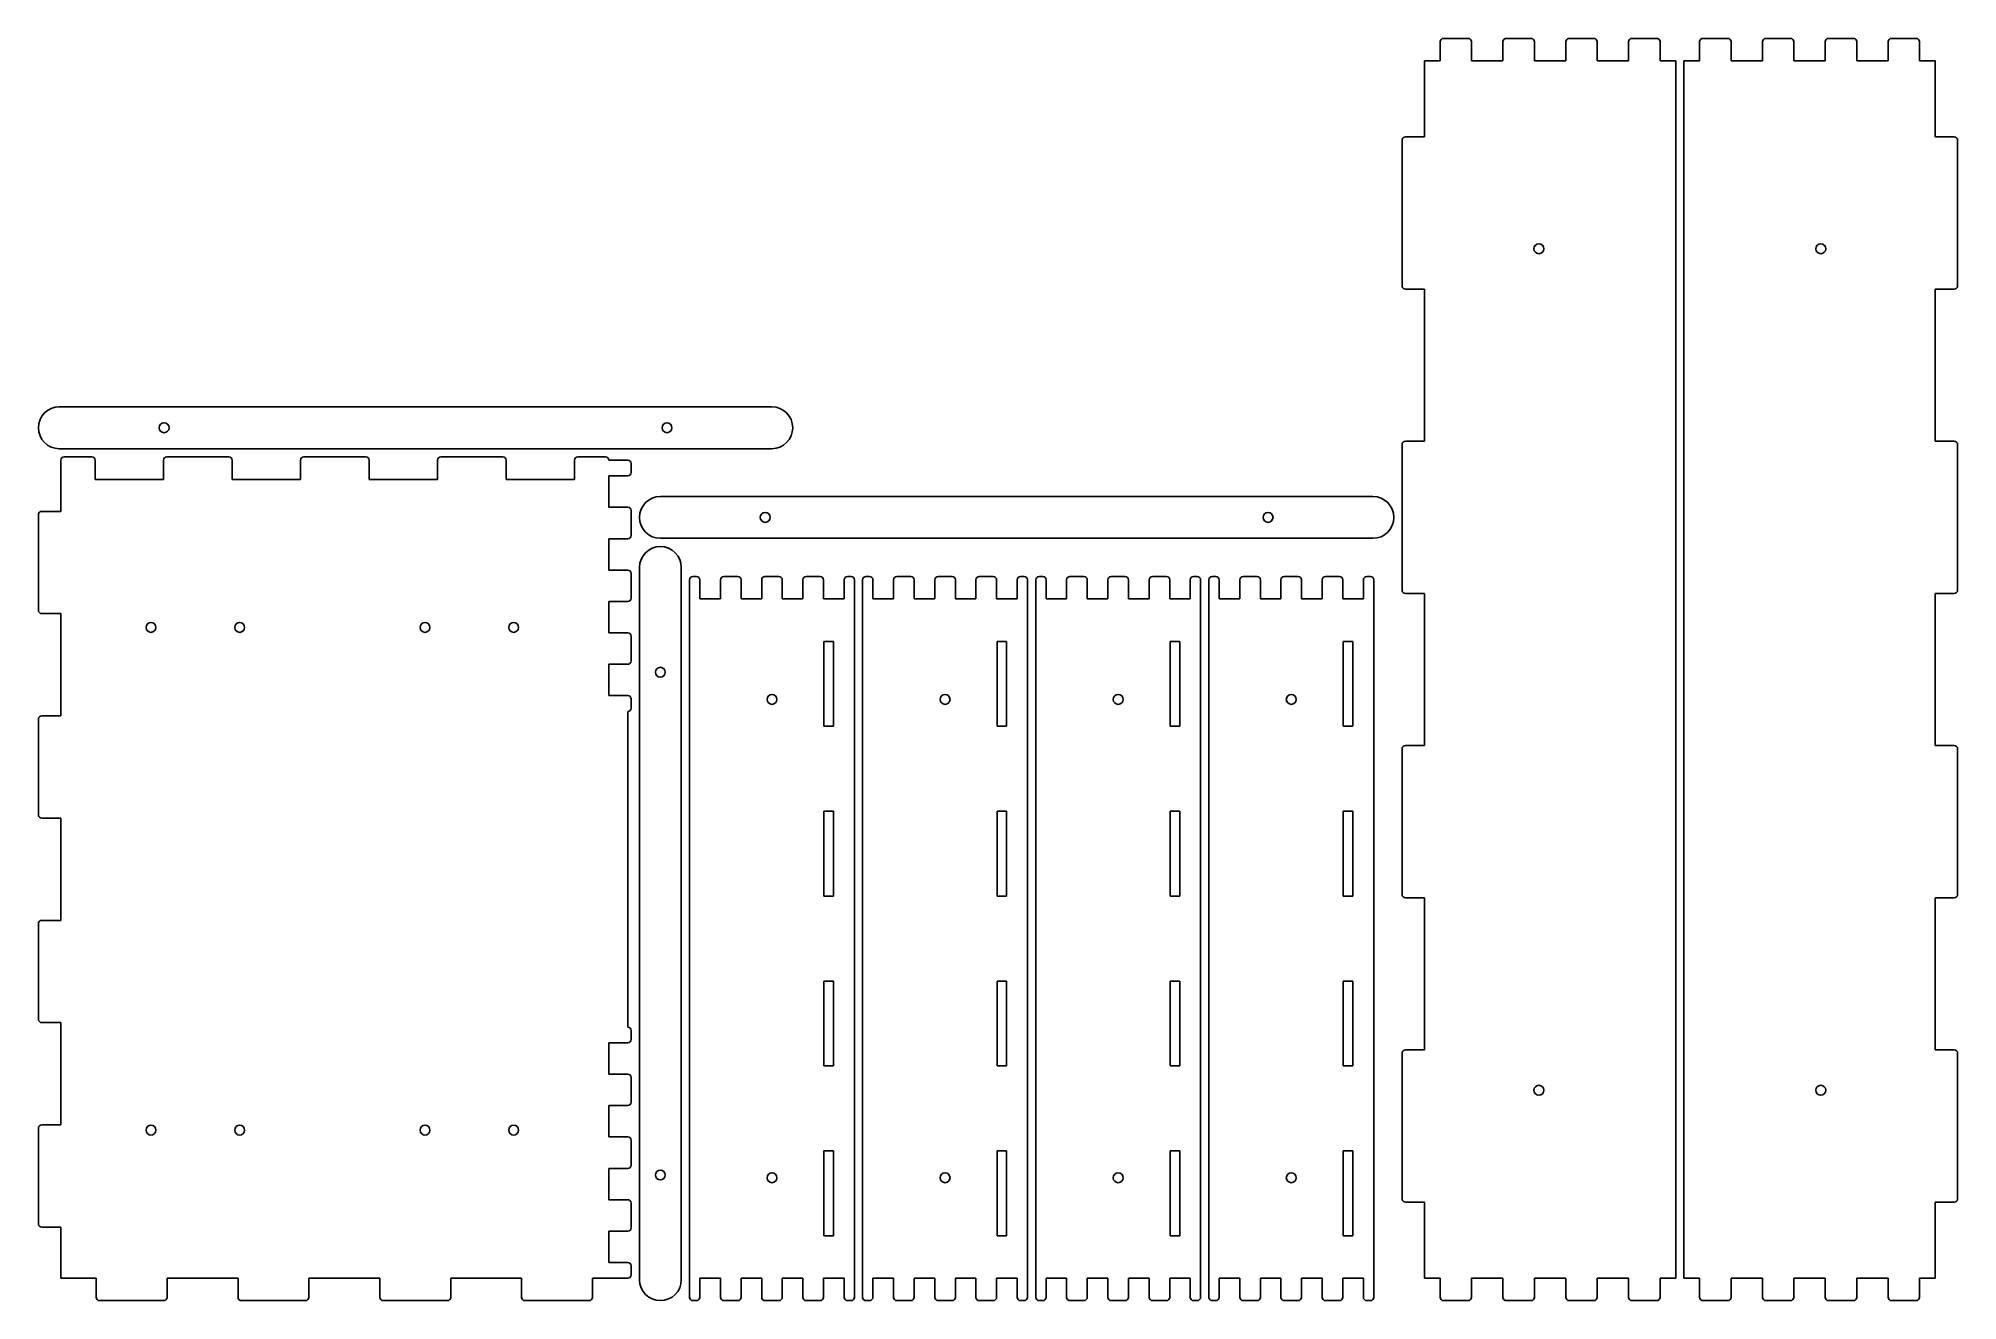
# Model space of a CAD drawing. Header units: millimetres. Extents: x 0 to 1164, y 0 to 766.
import ezdxf

# ---------------------------------------------------------------- set-up
doc = ezdxf.new("R2010")
doc.units = ezdxf.units.MM
doc.layers.add('SheetCutProfiles', color=7, linetype='CONTINUOUS')

msp = doc.modelspace()

# ---------------------------------------------------------------- linework, layer by layer
at = {"layer": 'SheetCutProfiles'}
for p, q in [((850.325, 752.4), (850.325, 764)), ((867.375, 766), (852.325, 766)), ((869.375, 764), (869.375, 752.4)), ((888.425, 752.4), (888.425, 764)), ((905.475, 766), (890.425, 766)), ((907.475, 764), (907.475, 752.4)), ((926.525, 752.4), (926.525, 764)), ((943.575, 766), (928.525, 766)), ((945.575, 764), (945.575, 752.4)), ((964.625, 752.4), (964.625, 764)), ((981.675, 766), (966.625, 766)), ((983.675, 764), (983.675, 752.4)), ((1007.725, 764), (1007.725, 752.4)), ((1009.725, 766), (1024.775, 766)), ((1026.775, 752.4), (1026.775, 764)), ((1045.825, 764), (1045.825, 752.4)), ((1047.825, 766), (1062.875, 766)), ((1064.875, 752.4), (1064.875, 764)), ((1083.925, 764), (1083.925, 752.4)), ((1085.925, 766), (1100.975, 766)), ((1102.975, 752.4), (1102.975, 764)), ((1122.025, 764), (1122.025, 752.4)), ((1124.025, 766), (1139.075, 766)), ((1141.075, 752.4), (1141.075, 764)), ((840.8, 752.4), (840.8, 706.225)), ((850.325, 752.4), (840.8, 752.4)), ((888.425, 752.4), (869.375, 752.4)), ((926.525, 752.4), (907.475, 752.4)), ((964.625, 752.4), (945.575, 752.4)), ((993.2, 752.4), (983.675, 752.4)), ((993.2, 752.4), (993.2, 13.6)), ((998.2, 752.4), (1007.725, 752.4)), ((998.2, 752.4), (998.2, 13.6)), ((1026.775, 752.4), (1045.825, 752.4)), ((1064.875, 752.4), (1083.925, 752.4)), ((1102.975, 752.4), (1122.025, 752.4)), ((1141.075, 752.4), (1150.6, 752.4)), ((1150.6, 752.4), (1150.6, 706.225)), ((827.2, 704.225), (827.2, 615.875)), ((829.2, 706.225), (840.8, 706.225)), ((1162.2, 706.225), (1150.6, 706.225)), ((1164.2, 704.225), (1164.2, 615.875)), ((840.8, 613.875), (829.2, 613.875)), ((840.8, 613.875), (840.8, 521.525)), ((1150.6, 613.875), (1150.6, 521.525)), ((1150.6, 613.875), (1162.2, 613.875)), ((12.7, 542.4), (444.9, 542.4)), ((12.7, 517), (444.9, 517)), ((827.2, 519.525), (827.2, 431.175)), ((829.2, 521.525), (840.8, 521.525)), ((1162.2, 521.525), (1150.6, 521.525)), ((1164.2, 519.525), (1164.2, 431.175)), ((13.6, 510), (13.6, 478.975)), ((15.6, 512), (32.375, 512)), ((34.375, 498.4), (34.375, 510)), ((75.925, 510), (75.925, 498.4)), ((77.925, 512), (115.475, 512)), ((117.475, 498.4), (117.475, 510)), ((159.025, 510), (159.025, 498.4)), ((161.025, 512), (198.575, 512)), ((200.575, 498.4), (200.575, 510)), ((242.125, 510), (242.125, 498.4)), ((244.125, 512), (281.675, 512)), ((283.675, 498.4), (283.675, 510)), ((325.225, 510), (325.225, 498.4)), ((327.225, 512), (344, 512)), ((346, 510), (357.6, 510)), ((359.6, 502.475), (359.6, 508)), ((75.925, 498.4), (34.375, 498.4)), ((159.025, 498.4), (117.475, 498.4)), ((242.125, 498.4), (200.575, 498.4)), ((325.225, 498.4), (283.675, 498.4)), ((346, 500.475), (357.6, 500.475)), ((346, 481.425), (346, 500.475)), ((2, 478.975), (13.6, 478.975)), ((357.6, 481.425), (346, 481.425)), ((359.6, 464.375), (359.6, 479.425)), ((377.3, 488), (809.5, 488)), ((0, 476.975), (0, 418.925)), ((346, 462.375), (357.6, 462.375)), ((346, 443.325), (346, 462.375)), ((377.3, 462.6), (809.5, 462.6)), ((357.6, 443.325), (346, 443.325)), ((364.6, 444.9), (364.6, 12.7)), ((390, 444.9), (390, 12.7)), ((359.6, 426.275), (359.6, 441.325)), ((395, 437.4), (395, 2)), ((397, 439.4), (399.25, 439.4)), ((401.25, 425.8), (401.25, 437.4)), ((413.75, 437.4), (413.75, 425.8)), ((415.75, 439.4), (424.25, 439.4)), ((426.25, 425.8), (426.25, 437.4)), ((438.75, 437.4), (438.75, 425.8)), ((440.75, 439.4), (449.25, 439.4)), ((451.25, 425.8), (451.25, 437.4)), ((463.75, 437.4), (463.75, 425.8)), ((465.75, 439.4), (474.25, 439.4)), ((476.25, 425.8), (476.25, 437.4)), ((488.75, 437.4), (488.75, 425.8)), ((490.75, 439.4), (493, 439.4)), ((495, 437.4), (495, 2)), ((500, 2), (500, 437.4)), ((502, 439.4), (504.25, 439.4)), ((506.25, 437.4), (506.25, 425.8)), ((518.75, 425.8), (518.75, 437.4)), ((520.75, 439.4), (529.25, 439.4)), ((531.25, 437.4), (531.25, 425.8)), ((543.75, 425.8), (543.75, 437.4)), ((545.75, 439.4), (554.25, 439.4)), ((556.25, 437.4), (556.25, 425.8)), ((568.75, 425.8), (568.75, 437.4)), ((570.75, 439.4), (579.25, 439.4)), ((581.25, 437.4), (581.25, 425.8)), ((593.75, 425.8), (593.75, 437.4)), ((595.75, 439.4), (598, 439.4)), ((600, 2), (600, 437.4)), ((605, 437.4), (605, 2)), ((607, 439.4), (609.25, 439.4)), ((611.25, 425.8), (611.25, 437.4)), ((623.75, 437.4), (623.75, 425.8)), ((625.75, 439.4), (634.25, 439.4)), ((636.25, 425.8), (636.25, 437.4)), ((648.75, 437.4), (648.75, 425.8)), ((650.75, 439.4), (659.25, 439.4)), ((661.25, 425.8), (661.25, 437.4)), ((673.75, 437.4), (673.75, 425.8)), ((675.75, 439.4), (684.25, 439.4)), ((686.25, 425.8), (686.25, 437.4)), ((698.75, 437.4), (698.75, 425.8)), ((700.75, 439.4), (703, 439.4)), ((705, 437.4), (705, 2)), ((710, 2), (710, 437.4)), ((712, 439.4), (714.25, 439.4)), ((716.25, 437.4), (716.25, 425.8)), ((728.75, 425.8), (728.75, 437.4)), ((730.75, 439.4), (739.25, 439.4)), ((741.25, 437.4), (741.25, 425.8)), ((753.75, 425.8), (753.75, 437.4)), ((755.75, 439.4), (764.25, 439.4)), ((766.25, 437.4), (766.25, 425.8)), ((778.75, 425.8), (778.75, 437.4)), ((780.75, 439.4), (789.25, 439.4)), ((791.25, 437.4), (791.25, 425.8)), ((803.75, 425.8), (803.75, 437.4)), ((805.75, 439.4), (808, 439.4)), ((810, 2), (810, 437.4)), ((346, 424.275), (357.6, 424.275)), ((346, 405.225), (346, 424.275)), ((413.75, 425.8), (401.25, 425.8)), ((438.75, 425.8), (426.25, 425.8)), ((463.75, 425.8), (451.25, 425.8)), ((488.75, 425.8), (476.25, 425.8)), ((506.25, 425.8), (518.75, 425.8)), ((531.25, 425.8), (543.75, 425.8)), ((556.25, 425.8), (568.75, 425.8)), ((581.25, 425.8), (593.75, 425.8)), ((623.75, 425.8), (611.25, 425.8)), ((648.75, 425.8), (636.25, 425.8)), ((673.75, 425.8), (661.25, 425.8)), ((698.75, 425.8), (686.25, 425.8)), ((716.25, 425.8), (728.75, 425.8)), ((741.25, 425.8), (753.75, 425.8)), ((766.25, 425.8), (778.75, 425.8)), ((791.25, 425.8), (803.75, 425.8)), ((840.8, 429.175), (829.2, 429.175)), ((840.8, 429.175), (840.8, 336.825)), ((1150.6, 429.175), (1150.6, 336.825)), ((1150.6, 429.175), (1162.2, 429.175)), ((13.6, 416.925), (2, 416.925)), ((13.6, 416.925), (13.6, 354.875)), ((357.6, 405.225), (346, 405.225)), ((359.6, 388.175), (359.6, 403.225)), ((476.5, 348.5125), (476.5, 400.0375)), ((476.5, 400.0375), (482.3, 400.0375)), ((482.3, 400.0375), (482.3, 348.5125)), ((581.5, 400.0375), (581.5, 348.5125)), ((587.3, 400.0375), (581.5, 400.0375)), ((587.3, 348.5125), (587.3, 400.0375)), ((686.5, 348.5125), (686.5, 400.0375)), ((686.5, 400.0375), (692.3, 400.0375)), ((692.3, 400.0375), (692.3, 348.5125)), ((791.5, 400.0375), (791.5, 348.5125)), ((797.3, 400.0375), (791.5, 400.0375)), ((797.3, 348.5125), (797.3, 400.0375)), ((346, 386.175), (357.6, 386.175)), ((346, 367.125), (346, 386.175)), ((357.6, 367.125), (346, 367.125)), ((359.6, 359.6), (359.6, 365.125)), ((0, 352.875), (0, 294.825)), ((2, 354.875), (13.6, 354.875)), ((357.6, 357.6), (357.6, 166)), ((482.3, 348.5125), (476.5, 348.5125)), ((581.5, 348.5125), (587.3, 348.5125)), ((692.3, 348.5125), (686.5, 348.5125)), ((791.5, 348.5125), (797.3, 348.5125)), ((827.2, 334.825), (827.2, 246.475)), ((829.2, 336.825), (840.8, 336.825)), ((1162.2, 336.825), (1150.6, 336.825)), ((1164.2, 334.825), (1164.2, 246.475)), ((13.6, 292.825), (2, 292.825)), ((13.6, 292.825), (13.6, 230.775)), ((476.5, 245.4625), (476.5, 296.9875)), ((476.5, 296.9875), (482.3, 296.9875)), ((482.3, 296.9875), (482.3, 245.4625)), ((581.5, 296.9875), (581.5, 245.4625)), ((587.3, 296.9875), (581.5, 296.9875)), ((587.3, 245.4625), (587.3, 296.9875)), ((686.5, 245.4625), (686.5, 296.9875)), ((686.5, 296.9875), (692.3, 296.9875)), ((692.3, 296.9875), (692.3, 245.4625)), ((791.5, 296.9875), (791.5, 245.4625)), ((797.3, 296.9875), (791.5, 296.9875)), ((797.3, 245.4625), (797.3, 296.9875)), ((482.3, 245.4625), (476.5, 245.4625)), ((581.5, 245.4625), (587.3, 245.4625)), ((692.3, 245.4625), (686.5, 245.4625)), ((791.5, 245.4625), (797.3, 245.4625)), ((840.8, 244.475), (829.2, 244.475)), ((840.8, 244.475), (840.8, 152.125)), ((1150.6, 244.475), (1150.6, 152.125)), ((1150.6, 244.475), (1162.2, 244.475)), ((0, 228.775), (0, 170.725)), ((2, 230.775), (13.6, 230.775)), ((476.5, 142.4125), (476.5, 193.9375)), ((476.5, 193.9375), (482.3, 193.9375)), ((482.3, 193.9375), (482.3, 142.4125)), ((581.5, 193.9375), (581.5, 142.4125)), ((587.3, 193.9375), (581.5, 193.9375)), ((587.3, 142.4125), (587.3, 193.9375)), ((686.5, 142.4125), (686.5, 193.9375)), ((686.5, 193.9375), (692.3, 193.9375)), ((692.3, 193.9375), (692.3, 142.4125)), ((791.5, 193.9375), (791.5, 142.4125)), ((797.3, 193.9375), (791.5, 193.9375)), ((797.3, 142.4125), (797.3, 193.9375)), ((13.6, 168.725), (2, 168.725)), ((13.6, 168.725), (13.6, 106.675)), ((359.6, 158.475), (359.6, 164)), ((346, 156.475), (357.6, 156.475)), ((346, 137.425), (346, 156.475)), ((829.2, 152.125), (840.8, 152.125)), ((1162.2, 152.125), (1150.6, 152.125)), ((482.3, 142.4125), (476.5, 142.4125)), ((581.5, 142.4125), (587.3, 142.4125)), ((692.3, 142.4125), (686.5, 142.4125)), ((791.5, 142.4125), (797.3, 142.4125)), ((827.2, 150.125), (827.2, 61.775)), ((1164.2, 150.125), (1164.2, 61.775)), ((357.6, 137.425), (346, 137.425)), ((359.6, 120.375), (359.6, 135.425)), ((346, 118.375), (357.6, 118.375)), ((346, 99.325), (346, 118.375)), ((2, 106.675), (13.6, 106.675)), ((0, 104.675), (0, 46.625)), ((357.6, 99.325), (346, 99.325)), ((359.6, 82.275), (359.6, 97.325)), ((476.5, 39.3625), (476.5, 90.8875)), ((476.5, 90.8875), (482.3, 90.8875)), ((482.3, 90.8875), (482.3, 39.3625)), ((581.5, 90.8875), (581.5, 39.3625)), ((587.3, 90.8875), (581.5, 90.8875)), ((587.3, 39.3625), (587.3, 90.8875)), ((686.5, 39.3625), (686.5, 90.8875)), ((686.5, 90.8875), (692.3, 90.8875)), ((692.3, 90.8875), (692.3, 39.3625)), ((791.5, 90.8875), (791.5, 39.3625)), ((797.3, 90.8875), (791.5, 90.8875)), ((797.3, 39.3625), (797.3, 90.8875)), ((346, 80.275), (357.6, 80.275)), ((346, 61.225), (346, 80.275)), ((357.6, 61.225), (346, 61.225)), ((359.6, 44.175), (359.6, 59.225)), ((840.8, 59.775), (829.2, 59.775)), ((840.8, 59.775), (840.8, 13.6)), ((1150.6, 59.775), (1150.6, 13.6)), ((1150.6, 59.775), (1162.2, 59.775)), ((13.6, 44.625), (2, 44.625)), ((13.6, 44.625), (13.6, 13.6)), ((346, 42.175), (357.6, 42.175)), ((346, 23.125), (346, 42.175)), ((482.3, 39.3625), (476.5, 39.3625)), ((581.5, 39.3625), (587.3, 39.3625)), ((692.3, 39.3625), (686.5, 39.3625)), ((791.5, 39.3625), (797.3, 39.3625)), ((13.6, 13.6), (35.1, 13.6)), ((35.1, 2), (35.1, 13.6)), ((78.1, 13.6), (121.1, 13.6)), ((78.1, 13.6), (78.1, 2)), ((121.1, 2), (121.1, 13.6)), ((164.1, 13.6), (207.1, 13.6)), ((164.1, 13.6), (164.1, 2)), ((207.1, 2), (207.1, 13.6)), ((250.1, 13.6), (293.1, 13.6)), ((250.1, 13.6), (250.1, 2)), ((293.1, 2), (293.1, 13.6)), ((336.1, 13.6), (357.6, 13.6)), ((336.1, 13.6), (336.1, 2)), ((357.6, 23.125), (346, 23.125)), ((359.6, 15.6), (359.6, 21.125)), ((401.25, 13.6), (413.75, 13.6)), ((401.25, 2), (401.25, 13.6)), ((413.75, 13.6), (413.75, 2)), ((426.25, 13.6), (438.75, 13.6)), ((426.25, 2), (426.25, 13.6)), ((438.75, 13.6), (438.75, 2)), ((451.25, 13.6), (463.75, 13.6)), ((451.25, 2), (451.25, 13.6)), ((463.75, 13.6), (463.75, 2)), ((476.25, 13.6), (488.75, 13.6)), ((476.25, 2), (476.25, 13.6)), ((488.75, 13.6), (488.75, 2)), ((506.25, 13.6), (506.25, 2)), ((518.75, 13.6), (506.25, 13.6)), ((518.75, 2), (518.75, 13.6)), ((531.25, 13.6), (531.25, 2)), ((543.75, 13.6), (531.25, 13.6)), ((543.75, 2), (543.75, 13.6)), ((556.25, 13.6), (556.25, 2)), ((568.75, 13.6), (556.25, 13.6)), ((568.75, 2), (568.75, 13.6)), ((581.25, 13.6), (581.25, 2)), ((593.75, 13.6), (581.25, 13.6)), ((593.75, 2), (593.75, 13.6)), ((611.25, 13.6), (623.75, 13.6)), ((611.25, 2), (611.25, 13.6)), ((623.75, 13.6), (623.75, 2)), ((636.25, 13.6), (648.75, 13.6)), ((636.25, 2), (636.25, 13.6)), ((648.75, 13.6), (648.75, 2)), ((661.25, 13.6), (673.75, 13.6)), ((661.25, 2), (661.25, 13.6)), ((673.75, 13.6), (673.75, 2)), ((686.25, 13.6), (698.75, 13.6)), ((686.25, 2), (686.25, 13.6)), ((698.75, 13.6), (698.75, 2)), ((716.25, 13.6), (716.25, 2)), ((728.75, 13.6), (716.25, 13.6)), ((728.75, 2), (728.75, 13.6)), ((741.25, 13.6), (741.25, 2)), ((753.75, 13.6), (741.25, 13.6)), ((753.75, 2), (753.75, 13.6)), ((766.25, 13.6), (766.25, 2)), ((778.75, 13.6), (766.25, 13.6)), ((778.75, 2), (778.75, 13.6)), ((791.25, 13.6), (791.25, 2)), ((803.75, 13.6), (791.25, 13.6)), ((803.75, 2), (803.75, 13.6)), ((850.325, 13.6), (840.8, 13.6)), ((850.325, 13.6), (850.325, 2)), ((888.425, 13.6), (869.375, 13.6)), ((869.375, 2), (869.375, 13.6)), ((888.425, 13.6), (888.425, 2)), ((926.525, 13.6), (907.475, 13.6)), ((907.475, 2), (907.475, 13.6)), ((926.525, 13.6), (926.525, 2)), ((964.625, 13.6), (945.575, 13.6)), ((945.575, 2), (945.575, 13.6)), ((964.625, 13.6), (964.625, 2)), ((993.2, 13.6), (983.675, 13.6)), ((983.675, 2), (983.675, 13.6)), ((998.2, 13.6), (1007.725, 13.6)), ((1007.725, 2), (1007.725, 13.6)), ((1026.775, 13.6), (1026.775, 2)), ((1026.775, 13.6), (1045.825, 13.6)), ((1045.825, 2), (1045.825, 13.6)), ((1064.875, 13.6), (1064.875, 2)), ((1064.875, 13.6), (1083.925, 13.6)), ((1083.925, 2), (1083.925, 13.6)), ((1102.975, 13.6), (1102.975, 2)), ((1102.975, 13.6), (1122.025, 13.6)), ((1122.025, 2), (1122.025, 13.6)), ((1141.075, 13.6), (1141.075, 2)), ((1141.075, 13.6), (1150.6, 13.6)), ((37.1, 0), (76.1, 0)), ((123.1, 0), (162.1, 0)), ((209.1, 0), (248.1, 0)), ((295.1, 0), (334.1, 0)), ((397, 0), (399.25, 0)), ((415.75, 0), (424.25, 0)), ((440.75, 0), (449.25, 0)), ((465.75, 0), (474.25, 0)), ((490.75, 0), (493, 0)), ((502, 0), (504.25, 0)), ((520.75, 0), (529.25, 0)), ((545.75, 0), (554.25, 0)), ((570.75, 0), (579.25, 0)), ((595.75, 0), (598, 0)), ((607, 0), (609.25, 0)), ((625.75, 0), (634.25, 0)), ((650.75, 0), (659.25, 0)), ((675.75, 0), (684.25, 0)), ((700.75, 0), (703, 0)), ((712, 0), (714.25, 0)), ((730.75, 0), (739.25, 0)), ((755.75, 0), (764.25, 0)), ((780.75, 0), (789.25, 0)), ((805.75, 0), (808, 0)), ((867.375, 0), (852.325, 0)), ((905.475, 0), (890.425, 0)), ((943.575, 0), (928.525, 0)), ((981.675, 0), (966.625, 0)), ((1009.725, 0), (1024.775, 0)), ((1047.825, 0), (1062.875, 0)), ((1085.925, 0), (1100.975, 0)), ((1124.025, 0), (1139.075, 0))]:
    msp.add_line(p, q, dxfattribs=at)
for centre in [(910.2, 638.3333), (1081.2, 638.3333), (76.2667, 529.7), (381.3333, 529.7), (440.8667, 475.3), (745.9333, 475.3), (68.3, 408.5333), (122.1, 408.5333), (234.5, 408.5333), (288.3, 408.5333), (377.3, 381.3333), (445, 364.8333), (550, 364.8333), (655, 364.8333), (760, 364.8333), (910.2, 127.6667), (1081.2, 127.6667), (68.3, 103.4667), (122.1, 103.4667), (234.5, 103.4667), (288.3, 103.4667), (377.3, 76.2667), (445, 74.5667), (550, 74.5667), (655, 74.5667), (760, 74.5667)]:
    msp.add_circle(centre, 3, dxfattribs=at)
for centre, radius, start, end in [((852.325, 764), 2, 90, 180), ((867.375, 764), 2, 0, 90), ((890.425, 764), 2, 90, 180), ((905.475, 764), 2, 0, 90), ((928.525, 764), 2, 90, 180), ((943.575, 764), 2, 0, 90), ((966.625, 764), 2, 90, 180), ((981.675, 764), 2, 0, 90), ((1009.725, 764), 2, 90, 180), ((1024.775, 764), 2, 0, 90), ((1047.825, 764), 2, 90, 180), ((1062.875, 764), 2, 0, 90), ((1085.925, 764), 2, 90, 180), ((1100.975, 764), 2, 0, 90), ((1124.025, 764), 2, 90, 180), ((1139.075, 764), 2, 0, 90), ((829.2, 704.225), 2, 90, 180), ((1162.2, 704.225), 2, 0, 90), ((829.2, 615.875), 2, 180, -90), ((1162.2, 615.875), 2, -90, 0), ((12.7, 529.7), 12.7, 90, -90), ((444.9, 529.7), 12.7, -90, 90), ((829.2, 519.525), 2, 90, 180), ((1162.2, 519.525), 2, 0, 90), ((15.6, 510), 2, 90, 180), ((32.375, 510), 2, 0, 90), ((77.925, 510), 2, 90, 180), ((115.475, 510), 2, 0, 90), ((161.025, 510), 2, 90, 180), ((198.575, 510), 2, 0, 90), ((244.125, 510), 2, 90, 180), ((281.675, 510), 2, 0, 90), ((327.225, 510), 2, 90, 180), ((344, 510), 2, 0, 90), ((357.6, 508), 2, 0, 90), ((357.6, 502.475), 2, -90, 0), ((2, 476.975), 2, 90, 180), ((357.6, 479.425), 2, 0, 90), ((377.3, 475.3), 12.7, 90, -90), ((809.5, 475.3), 12.7, -90, 90), ((357.6, 464.375), 2, -90, 0), ((377.3, 444.9), 12.7, 0, 180), ((357.6, 441.325), 2, 0, 90), ((397, 437.4), 2, 90, 180), ((399.25, 437.4), 2, 0, 90), ((415.75, 437.4), 2, 90, 180), ((424.25, 437.4), 2, 0, 90), ((440.75, 437.4), 2, 90, 180), ((449.25, 437.4), 2, 0, 90), ((465.75, 437.4), 2, 90, 180), ((474.25, 437.4), 2, 0, 90), ((490.75, 437.4), 2, 90, 180), ((493, 437.4), 2, 0, 90), ((502, 437.4), 2, 90, 180), ((504.25, 437.4), 2, 0, 90), ((520.75, 437.4), 2, 90, 180), ((529.25, 437.4), 2, 0, 90), ((545.75, 437.4), 2, 90, 180), ((554.25, 437.4), 2, 0, 90), ((570.75, 437.4), 2, 90, 180), ((579.25, 437.4), 2, 0, 90), ((595.75, 437.4), 2, 90, 180), ((598, 437.4), 2, 0, 90), ((607, 437.4), 2, 90, 180), ((609.25, 437.4), 2, 0, 90), ((625.75, 437.4), 2, 90, 180), ((634.25, 437.4), 2, 0, 90), ((650.75, 437.4), 2, 90, 180), ((659.25, 437.4), 2, 0, 90), ((675.75, 437.4), 2, 90, 180), ((684.25, 437.4), 2, 0, 90), ((700.75, 437.4), 2, 90, 180), ((703, 437.4), 2, 0, 90), ((712, 437.4), 2, 90, 180), ((714.25, 437.4), 2, 0, 90), ((730.75, 437.4), 2, 90, 180), ((739.25, 437.4), 2, 0, 90), ((755.75, 437.4), 2, 90, 180), ((764.25, 437.4), 2, 0, 90), ((780.75, 437.4), 2, 90, 180), ((789.25, 437.4), 2, 0, 90), ((805.75, 437.4), 2, 90, 180), ((808, 437.4), 2, 0, 90), ((829.2, 431.175), 2, 180, -90), ((1162.2, 431.175), 2, -90, 0), ((357.6, 426.275), 2, -90, 0), ((2, 418.925), 2, 180, -90), ((357.6, 403.225), 2, 0, 90), ((357.6, 388.175), 2, -90, 0), ((357.6, 365.125), 2, 0, 90), ((2, 352.875), 2, 90, 180), ((357.6, 359.6), 2, -90, 0), ((829.2, 334.825), 2, 90, 180), ((1162.2, 334.825), 2, 0, 90), ((2, 294.825), 2, 180, -90), ((829.2, 246.475), 2, 180, -90), ((1162.2, 246.475), 2, -90, 0), ((2, 228.775), 2, 90, 180), ((2, 170.725), 2, 180, -90), ((357.6, 164), 2, 0, 90), ((357.6, 158.475), 2, -90, 0), ((829.2, 150.125), 2, 90, 180), ((1162.2, 150.125), 2, 0, 90), ((357.6, 135.425), 2, 0, 90), ((357.6, 120.375), 2, -90, 0), ((2, 104.675), 2, 90, 180), ((357.6, 97.325), 2, 0, 90), ((357.6, 82.275), 2, -90, 0), ((357.6, 59.225), 2, 0, 90), ((829.2, 61.775), 2, 180, -90), ((1162.2, 61.775), 2, -90, 0), ((2, 46.625), 2, 180, -90), ((357.6, 44.175), 2, -90, 0), ((357.6, 21.125), 2, 0, 90), ((357.6, 15.6), 2, -90, 0), ((377.3, 12.7), 12.7, 180, 0), ((37.1, 2), 2, 180, -90), ((76.1, 2), 2, -90, 0), ((123.1, 2), 2, 180, -90), ((162.1, 2), 2, -90, 0), ((209.1, 2), 2, 180, -90), ((248.1, 2), 2, -90, 0), ((295.1, 2), 2, 180, -90), ((334.1, 2), 2, -90, 0), ((397, 2), 2, 180, -90), ((399.25, 2), 2, -90, 0), ((415.75, 2), 2, 180, -90), ((424.25, 2), 2, -90, 0), ((440.75, 2), 2, 180, -90), ((449.25, 2), 2, -90, 0), ((465.75, 2), 2, 180, -90), ((474.25, 2), 2, -90, 0), ((490.75, 2), 2, 180, -90), ((493, 2), 2, -90, 0), ((502, 2), 2, 180, -90), ((504.25, 2), 2, -90, 0), ((520.75, 2), 2, 180, -90), ((529.25, 2), 2, -90, 0), ((545.75, 2), 2, 180, -90), ((554.25, 2), 2, -90, 0), ((570.75, 2), 2, 180, -90), ((579.25, 2), 2, -90, 0), ((595.75, 2), 2, 180, -90), ((598, 2), 2, -90, 0), ((607, 2), 2, 180, -90), ((609.25, 2), 2, -90, 0), ((625.75, 2), 2, 180, -90), ((634.25, 2), 2, -90, 0), ((650.75, 2), 2, 180, -90), ((659.25, 2), 2, -90, 0), ((675.75, 2), 2, 180, -90), ((684.25, 2), 2, -90, 0), ((700.75, 2), 2, 180, -90), ((703, 2), 2, -90, 0), ((712, 2), 2, 180, -90), ((714.25, 2), 2, -90, 0), ((730.75, 2), 2, 180, -90), ((739.25, 2), 2, -90, 0), ((755.75, 2), 2, 180, -90), ((764.25, 2), 2, -90, 0), ((780.75, 2), 2, 180, -90), ((789.25, 2), 2, -90, 0), ((805.75, 2), 2, 180, -90), ((808, 2), 2, -90, 0), ((852.325, 2), 2, 180, -90), ((867.375, 2), 2, -90, 0), ((890.425, 2), 2, 180, -90), ((905.475, 2), 2, -90, 0), ((928.525, 2), 2, 180, -90), ((943.575, 2), 2, -90, 0), ((966.625, 2), 2, 180, -90), ((981.675, 2), 2, -90, 0), ((1009.725, 2), 2, 180, -90), ((1024.775, 2), 2, -90, 0), ((1047.825, 2), 2, 180, -90), ((1062.875, 2), 2, -90, 0), ((1085.925, 2), 2, 180, -90), ((1100.975, 2), 2, -90, 0), ((1124.025, 2), 2, 180, -90), ((1139.075, 2), 2, -90, 0)]:
    msp.add_arc(centre, radius, start, end, dxfattribs=at)

doc.saveas('drawing.dxf')
